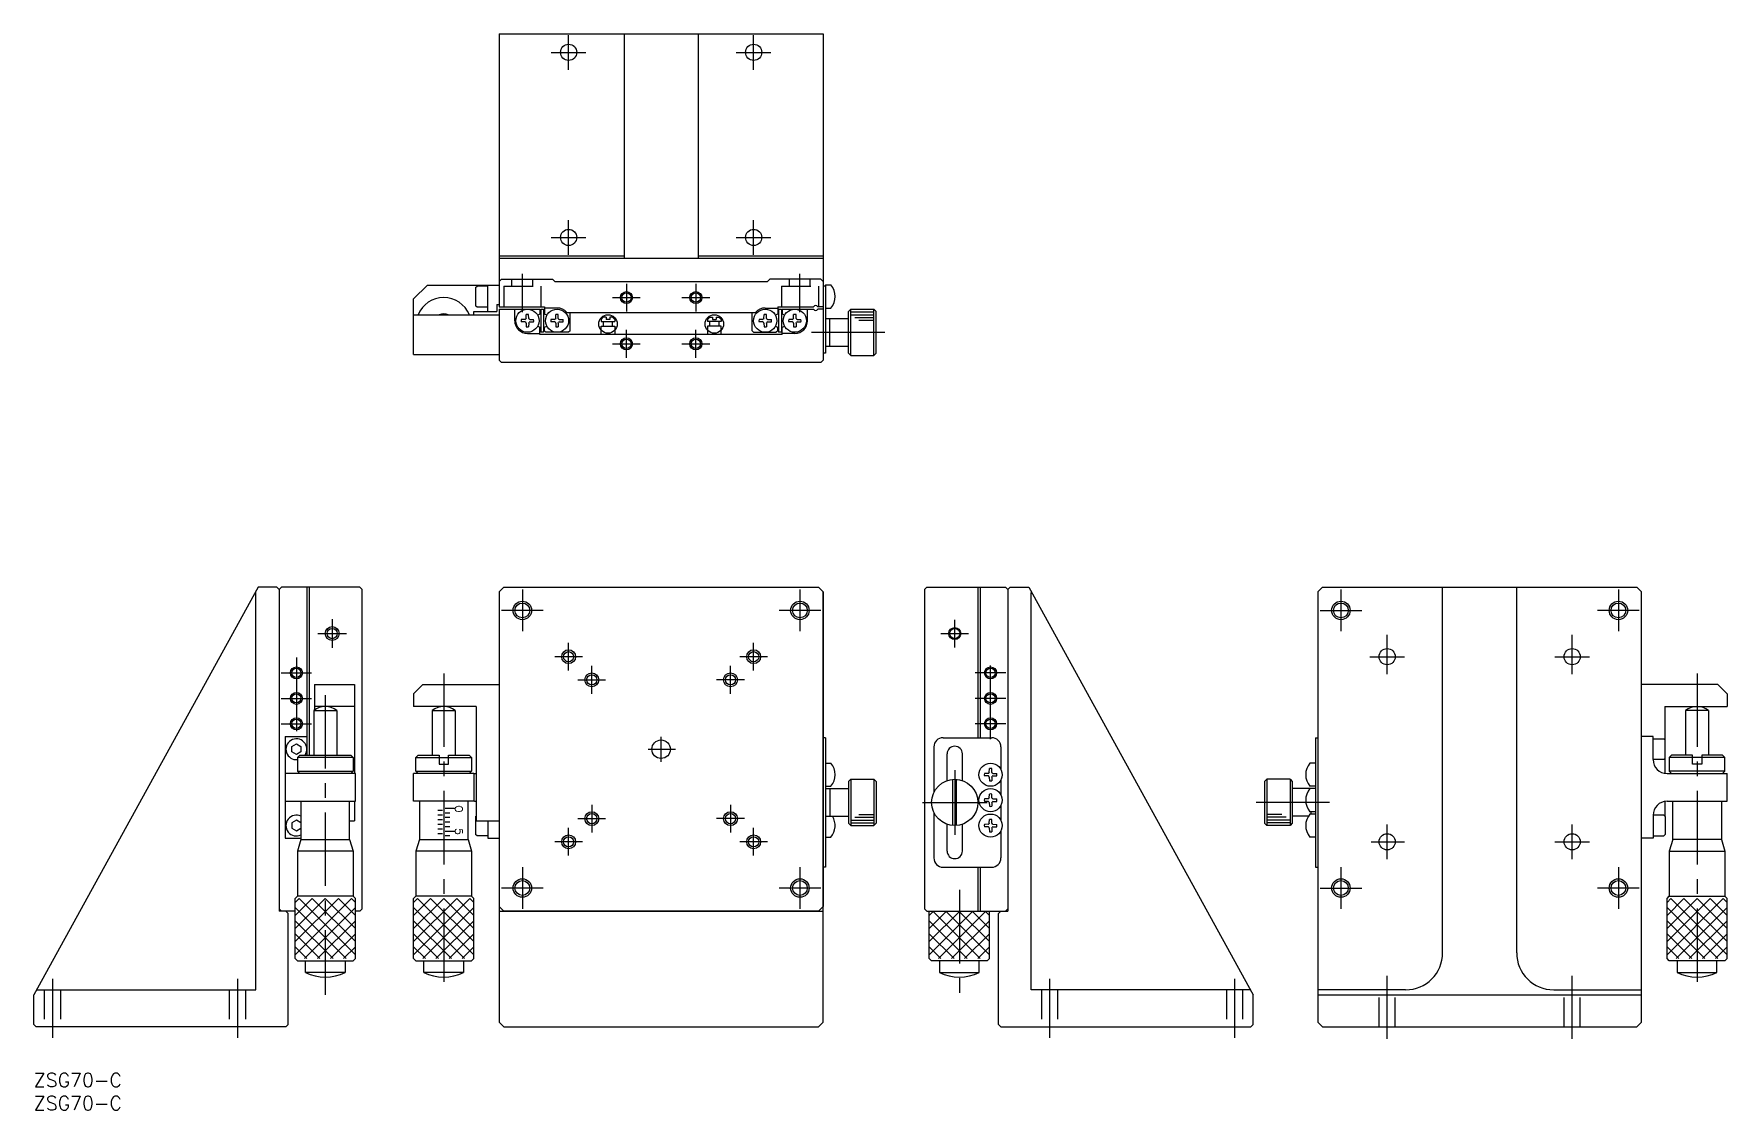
# Model space of a CAD drawing. Extents: x 0 to 366, y -8 to 225.
import ezdxf

# ---------------------------------------------------------------- set-up
doc = ezdxf.new("R2010")
doc.units = 0
doc.header["$LTSCALE"] = 0.5
doc.linetypes.add('CENTER', pattern=[50.8, 31.75, -6.35, 6.35, -6.35])
doc.linetypes.add('DASHED', pattern=[19.05, 12.7, -6.35])
for name, color, linetype in [('MSM_CENTER', 1, 'CENTER'), ('MSM_CONTINUOUS', 7, 'CONTINUOUS'), ('MSM_DASHED', 4, 'DASHED'), ('MSM_NARROW', 5, 'CONTINUOUS'), ('MSM_PART_NUMBER', 7, 'CONTINUOUS')]:
    doc.layers.add(name, color=color, linetype=linetype)
doc.styles.get("Standard").update_dxf_attribs({"font": 'txt.shx', "height": 3, "bigfont": 'bigfont.shx'})

# ---------------------------------------------------------------- blocks, each defined once
blk = doc.blocks.new('*U3')
at = {"layer": 'MSM_PART_NUMBER'}
blk.add_text('ZSG70-C', height=3, dxfattribs=at).set_placement((0, -3))
blk = doc.blocks.new('*U4')
at = {"layer": 'MSM_PART_NUMBER'}
blk.add_text('ZSG70-C', height=3, dxfattribs=at).set_placement((0, -8))

msp = doc.modelspace()

# ---------------------------------------------------------------- linework, layer by layer
at = {"layer": 'MSM_CENTER'}
for p, q in [((115.607402, 216.868451), (115.607402, 224.368451)), ((155.607402, 216.868451), (155.607402, 224.368451)), ((111.857402, 220.618451), (119.357402, 220.618451)), ((151.857402, 220.618451), (159.357402, 220.618451)), ((115.607402, 176.868451), (115.607402, 184.368451)), ((155.607402, 176.868451), (155.607402, 184.368451)), ((111.857402, 180.618451), (119.357402, 180.618451)), ((151.857402, 180.618451), (159.357402, 180.618451)), ((105.607402, 164.472428), (105.607402, 172.757796)), ((165.607402, 164.472428), (165.607402, 172.757796)), ((128.107399, 170.618457), (128.107399, 164.618455)), ((143.1074, 170.618457), (143.1074, 164.618455)), ((125.107398, 167.618456), (131.107401, 167.618456)), ((140.107399, 167.618456), (146.107402, 167.618456)), ((125.107399, 157.618455), (131.1074, 157.618455)), ((128.1074, 154.618454), (128.1074, 160.618456)), ((140.107399, 157.618455), (146.1074, 157.618455)), ((143.1074, 154.618454), (143.1074, 160.618456)), ((168.083222, 160.118457), (185.975401, 160.118457)), ((105.607403, 104.500002), (105.607403, 95.500003)), ((165.607403, 104.500002), (165.607403, 95.500003)), ((282.563453, 104.500003), (282.563453, 95.500003)), ((342.563453, 104.500003), (342.563453, 95.500003)), ((110.107403, 100.000002), (101.107403, 100.000002)), ((170.107403, 100.000002), (161.107403, 100.000002)), ((278.063453, 99.999998), (287.063453, 99.999998)), ((347.063453, 99.999998), (338.063453, 99.999998)), ((64.499996, 98.100005), (64.499996, 91.900003)), ((199.07583, 92.000004), (199.07583, 98.000003)), ((61.399995, 95.000004), (67.599997, 95.000004)), ((115.607403, 87), (115.607403, 93.000003)), ((155.607403, 87), (155.607403, 93.000003)), ((196.07583, 95.000003), (202.075829, 95.000003)), ((292.563454, 86.250002), (292.563454, 94.728131)), ((332.563454, 86.250002), (332.563454, 94.728131)), ((56.749995, 89.800002), (56.749995, 72.200003)), ((118.607404, 90.000002), (112.607402, 90.000002)), ((120.607403, 82), (120.607403, 88.000003)), ((150.607403, 82), (150.607403, 88.000003)), ((158.607404, 90.000002), (152.607402, 90.000002)), ((206.825831, 72.200003), (206.825831, 89.800002)), ((288.813454, 90.000002), (296.313454, 90.000002)), ((328.813454, 90.000002), (336.313454, 90.000002)), ((53.449995, 86.500002), (60.049995, 86.500002)), ((88.607402, 86.399405), (88.607402, 16.921997)), ((117.607402, 85.000002), (123.607404, 85.000002)), ((153.607404, 85.000002), (147.607402, 85.000002)), ((210.125831, 86.500002), (203.525831, 86.500002)), ((359.563455, 86.399404), (359.563455, 16.921996)), ((53.449995, 81.000002), (60.049995, 81.000002)), ((62.999995, 81.723999), (62.999995, 16.921998)), ((210.125831, 81.000002), (203.525831, 81.000002)), ((53.449995, 75.500003), (60.049995, 75.500003)), ((210.125831, 75.500003), (203.525831, 75.500003)), ((132.79096, 70.000002), (138.741886, 70.000002)), ((135.607403, 67.246765), (135.607403, 72.651177)), ((199.07583, 65.500005), (199.07583, 51.500003)), ((117.607402, 55.000002), (123.607404, 55.000002)), ((120.607403, 58.000004), (120.607403, 52.000001)), ((153.607404, 55.000002), (147.607402, 55.000002)), ((150.607403, 58.000004), (150.607403, 52.000001)), ((192.075829, 58.500004), (206.075831, 58.500004)), ((280.087634, 58.500004), (262.195455, 58.500004)), ((115.607403, 47), (115.607403, 53.000003)), ((155.607403, 47), (155.607403, 53.000003)), ((292.563454, 46.250002), (292.563454, 53.750002)), ((332.563454, 46.250002), (332.563454, 53.750002)), ((118.607404, 50.000002), (112.607402, 50.000002)), ((158.607404, 50.000002), (152.607402, 50.000002)), ((289.118928, 50.000002), (296.313454, 50.000002)), ((328.813454, 50.000002), (336.313454, 50.000002)), ((105.607403, 44.500002), (105.607403, 35.500003)), ((165.607403, 44.500002), (165.607403, 35.500003)), ((282.563453, 44.500001), (282.563453, 35.499998)), ((342.563453, 44.500001), (342.563453, 35.499998)), ((110.107403, 40.000002), (101.107403, 40.000002)), ((170.107403, 40.000002), (161.107403, 40.000002)), ((200.075832, 39.583713), (200.075832, 16.921997)), ((278.063453, 40.000003), (287.063453, 40.000003)), ((347.063453, 40.000003), (338.063453, 40.000003)), ((4, 20.384977), (4, 7.613022)), ((44, 20.384977), (44, 7.613022)), ((219.575826, 20.384977), (219.575826, 7.613022)), ((259.575826, 20.384977), (259.575826, 7.613022)), ((292.563453, 7.400151), (292.563453, 21.005692)), ((332.563453, 7.400151), (332.563453, 21.005692))]:
    msp.add_line(p, q, dxfattribs=at)
at = {"layer": 'MSM_CONTINUOUS'}
for p, q in [((100.607403, 224.618451), (100.607403, 169.618456)), ((100.607403, 224.618451), (170.607401, 224.618451)), ((127.607402, 224.618451), (127.607402, 176.118456)), ((143.607402, 224.618451), (143.607402, 176.118456)), ((170.607401, 224.618451), (170.607401, 165.618456)), ((100.607403, 176.618456), (127.607402, 176.618456)), ((100.607403, 176.118456), (170.607401, 176.118456)), ((143.607402, 176.618456), (170.607401, 176.618456)), ((85.1074, 170.318456), (82.1074, 167.318456)), ((85.1074, 170.318456), (100.607401, 170.318456)), ((95.5074, 169.768455), (95.807401, 170.068456)), ((95.5074, 169.768455), (95.5074, 165.868456)), ((98.1074, 170.068456), (95.807401, 170.068456)), ((98.1074, 164.618456), (98.1074, 170.318456)), ((100.607402, 171.118456), (101.107402, 171.618456)), ((100.607402, 171.118456), (100.607402, 165.618456)), ((101.107402, 171.618456), (112.1074, 171.618456)), ((112.6074, 171.118456), (112.1074, 171.618456)), ((112.6074, 171.118456), (158.6074, 171.118456)), ((159.1074, 171.618456), (158.6074, 171.118456)), ((170.107402, 171.618456), (159.1074, 171.618456)), ((170.607402, 171.118456), (170.107402, 171.618456)), ((170.607402, 171.118456), (170.607402, 154.118455)), ((171.107402, 170.118456), (170.607402, 170.118456)), ((171.107402, 170.368456), (171.107402, 155.618455)), ((171.107402, 170.368456), (172.329901, 170.368456)), ((82.1074, 155.318457), (82.1074, 167.318456)), ((95.807401, 165.568456), (95.5074, 165.868456)), ((98.1074, 165.568456), (95.807401, 165.568456)), ((100.1074, 166.118457), (100.1074, 164.618456)), ((100.1074, 166.118457), (100.607402, 166.118457)), ((100.6074, 165.618447), (110.407401, 165.61845)), ((100.607401, 165.118448), (109.407401, 165.118449)), ((100.607402, 165.118456), (100.607402, 154.118455)), ((103.957401, 162.618457), (103.957401, 165.118456)), ((109.407402, 165.118456), (109.407402, 164.03267)), ((109.607401, 165.118456), (110.207401, 165.118457)), ((109.607401, 165.118456), (109.607403, 160.118456)), ((110.207401, 165.118457), (110.207403, 160.118457)), ((110.407402, 165.618455), (110.407402, 164.03267)), ((113.107402, 165.368456), (110.407402, 165.368456)), ((158.107399, 165.36846), (160.807399, 165.368461)), ((160.807397, 165.618462), (168.549143, 165.618464)), ((160.807399, 165.618461), (160.807399, 164.032675)), ((161.007399, 165.118462), (161.007401, 160.118462)), ((161.007399, 165.118462), (161.607399, 165.118462)), ((161.607399, 165.118462), (161.607401, 160.118462)), ((161.807398, 165.118463), (168.549143, 165.118465)), ((161.807399, 165.118461), (161.807399, 164.032676)), ((167.2574, 162.618464), (167.2574, 165.118463)), ((170.6074, 165.618464), (169.465658, 165.618464)), ((170.607401, 165.118465), (169.465658, 165.118465)), ((171.107402, 165.368456), (172.329901, 165.368456)), ((176.107402, 164.618457), (176.607402, 165.118457)), ((176.607402, 165.118457), (181.607402, 165.118457)), ((176.607402, 155.118457), (176.607402, 165.118457)), ((181.607402, 165.118457), (182.107402, 164.618457)), ((181.607402, 155.118457), (181.607402, 165.118457)), ((82.1074, 163.918457), (100.607401, 163.918457)), ((95.1074, 164.618456), (100.1074, 164.618456)), ((95.1074, 163.918457), (95.1074, 164.618456)), ((106.225542, 162.893169), (105.382675, 162.878457)), ((106.225542, 162.343744), (105.382675, 162.358457)), ((106.225542, 162.893169), (106.359555, 162.952836)), ((106.225542, 162.343744), (106.359555, 162.284077)), ((106.432994, 163.117781), (106.359555, 162.952836)), ((106.432994, 162.119132), (106.359555, 162.284077)), ((106.432994, 163.117781), (106.447401, 163.943183)), ((106.432994, 162.119132), (106.447401, 161.29373)), ((106.981809, 163.117781), (106.967401, 163.943183)), ((106.981809, 162.119132), (106.967401, 161.29373)), ((106.981809, 163.117781), (107.055248, 162.952836)), ((106.981809, 162.119132), (107.055248, 162.284077)), ((107.189261, 162.893169), (107.055248, 162.952836)), ((107.189261, 162.343744), (107.055248, 162.284077)), ((107.189261, 162.893169), (108.032128, 162.878457)), ((107.189261, 162.343744), (108.032128, 162.358457)), ((109.407402, 159.618455), (109.407402, 161.204243)), ((110.407402, 160.418455), (110.407402, 161.204243)), ((112.625543, 162.893169), (111.782676, 162.878457)), ((112.625543, 162.343744), (111.782676, 162.358457)), ((112.625543, 162.893169), (112.759557, 162.952836)), ((112.625543, 162.343744), (112.759557, 162.284077)), ((112.832995, 163.117781), (112.759557, 162.952836)), ((112.832995, 162.119132), (112.759557, 162.284077)), ((112.832995, 163.117781), (112.847403, 163.943183)), ((112.832995, 162.119132), (112.847403, 161.29373)), ((113.38181, 163.117781), (113.367403, 163.943183)), ((113.38181, 162.119132), (113.367403, 161.29373)), ((113.38181, 163.117781), (113.455249, 162.952836)), ((113.38181, 162.119132), (113.455249, 162.284077)), ((113.589262, 162.893169), (113.455249, 162.952836)), ((113.589262, 162.343744), (113.455249, 162.284077)), ((113.589262, 162.893169), (114.432129, 162.878457)), ((113.589262, 162.343744), (114.432129, 162.358457)), ((115.186466, 164.418454), (156.028331, 164.418454)), ((115.907402, 160.418455), (115.907402, 164.418453)), ((122.607402, 162.918459), (123.107402, 163.418459)), ((122.607402, 162.918459), (122.607402, 162.418467)), ((122.607402, 162.418463), (125.607403, 162.418463)), ((122.607402, 159.618464), (122.607402, 161.418463)), ((122.607402, 161.418463), (125.607403, 161.418463)), ((123.707403, 163.418459), (123.107402, 163.418459)), ((123.107402, 162.418463), (123.107402, 161.418463)), ((123.707403, 163.418459), (123.707403, 162.918459)), ((124.507402, 162.918459), (123.707403, 162.918459)), ((124.507402, 163.418459), (124.507402, 162.918459)), ((125.107402, 163.418459), (124.507402, 163.418459)), ((125.607403, 162.918458), (125.107402, 163.418459)), ((125.107402, 161.418463), (125.107402, 162.418463)), ((125.607403, 162.918467), (125.607403, 162.418475)), ((125.607403, 161.418471), (125.607403, 159.618472)), ((145.607401, 162.918458), (146.107402, 163.418459)), ((145.607401, 162.918467), (145.607401, 162.418475)), ((148.607402, 162.418463), (145.607401, 162.418463)), ((145.607401, 161.418471), (145.607401, 159.618472)), ((148.607402, 161.418463), (145.607401, 161.418463)), ((146.107402, 163.418459), (146.707402, 163.418459)), ((146.107402, 161.418463), (146.107402, 162.418463)), ((146.707402, 163.418459), (146.707402, 162.918459)), ((146.707402, 162.918459), (147.507401, 162.918459)), ((147.507401, 163.418459), (147.507401, 162.918459)), ((147.507401, 163.418459), (148.107402, 163.418459)), ((148.607402, 162.918459), (148.107402, 163.418459)), ((148.107402, 162.418463), (148.107402, 161.418463)), ((148.607402, 162.918459), (148.607402, 162.418467)), ((148.607402, 159.618464), (148.607402, 161.418463)), ((155.3074, 160.418459), (155.307399, 164.418457)), ((157.625539, 162.893173), (156.782673, 162.878461)), ((157.625539, 162.343749), (156.782673, 162.358461)), ((157.625539, 162.893173), (157.759553, 162.95284)), ((157.625539, 162.343749), (157.759553, 162.284082)), ((157.832992, 163.117786), (157.759553, 162.95284)), ((157.832992, 162.119136), (157.759553, 162.284082)), ((157.832992, 163.117786), (157.847399, 163.943188)), ((157.832992, 162.119136), (157.847399, 161.293735)), ((158.381806, 163.117786), (158.367399, 163.943188)), ((158.381807, 162.119136), (158.367399, 161.293735)), ((158.381806, 163.117786), (158.455245, 162.95284)), ((158.381807, 162.119136), (158.455245, 162.284082)), ((158.589259, 162.893174), (158.455245, 162.95284)), ((158.589259, 162.343749), (158.455245, 162.284082)), ((158.589259, 162.893174), (159.432125, 162.878462)), ((158.589259, 162.343749), (159.432126, 162.358462)), ((160.8074, 160.418461), (160.8074, 161.204248)), ((161.807401, 159.618461), (161.8074, 161.204249)), ((164.02554, 162.893175), (163.182674, 162.878463)), ((164.02554, 162.343751), (163.182674, 162.358463)), ((164.02554, 162.893175), (164.159554, 162.952842)), ((164.02554, 162.343751), (164.159554, 162.284084)), ((164.232993, 163.117788), (164.159554, 162.952842)), ((164.232993, 162.119138), (164.159554, 162.284084)), ((164.232993, 163.117788), (164.2474, 163.943189)), ((164.232993, 162.119138), (164.247401, 161.293737)), ((164.781808, 163.117788), (164.7674, 163.943189)), ((164.781808, 162.119138), (164.767401, 161.293737)), ((164.781808, 163.117788), (164.855246, 162.952842)), ((164.781808, 162.119138), (164.855246, 162.284084)), ((164.98926, 162.893175), (164.855246, 162.952842)), ((164.98926, 162.343751), (164.855246, 162.284084)), ((164.98926, 162.893175), (165.832127, 162.878463)), ((164.98926, 162.343751), (165.832127, 162.358463)), ((171.107402, 163.118457), (176.107402, 163.118457)), ((172.107402, 157.118457), (172.107402, 163.118457)), ((176.107402, 155.618457), (176.107402, 164.618457)), ((182.107402, 155.618457), (182.107402, 164.618457)), ((106.707401, 159.868457), (109.407402, 159.868457)), ((161.807401, 159.618461), (109.407402, 159.618461)), ((110.207403, 160.118457), (109.607403, 160.118456)), ((110.407402, 160.418455), (110.707402, 160.118455)), ((115.607402, 160.118455), (110.707402, 160.118455)), ((115.907402, 160.418455), (115.607402, 160.118455)), ((125.607401, 157.618455), (125.6074, 157.618456)), ((145.607399, 157.618455), (145.6074, 157.618456)), ((155.3074, 160.418459), (155.6074, 160.118459)), ((155.6074, 160.118459), (160.507401, 160.118461)), ((160.8074, 160.418461), (160.507401, 160.118461)), ((161.607401, 160.118462), (161.007401, 160.118462)), ((164.507401, 159.868463), (161.807401, 159.868462)), ((82.1074, 155.318457), (100.607401, 155.318457)), ((100.607402, 154.118455), (101.107402, 153.618455)), ((170.107402, 153.618455), (170.607402, 154.118455)), ((171.107402, 155.618455), (170.607402, 155.618455)), ((171.107402, 157.118457), (176.107402, 157.118457)), ((176.607402, 155.118457), (176.107402, 155.618457)), ((176.607402, 155.118457), (181.607402, 155.118457)), ((182.107402, 155.618457), (181.607402, 155.118457)), ((170.107402, 153.618455), (101.107402, 153.618455)), ((48.499995, 105.000001), (0, 16.912503)), ((47.999995, 18.000003), (47.999995, 103.912501)), ((52.499995, 105.000001), (48.499995, 105.000001)), ((52.999995, 104.500001), (52.499995, 105.000001)), ((52.999995, 104.500003), (53.499995, 105.000003)), ((52.999995, 104.500002), (53.499995, 105.000002)), ((52.999995, 104.500002), (52.999995, 35.000001)), ((70.499996, 105.000003), (53.499995, 105.000003)), ((58.999994, 105.000003), (58.999994, 68.750004)), ((59.499992, 105.000003), (59.499992, 68.750004)), ((70.499996, 105.000003), (70.999996, 104.500003)), ((70.999996, 35.500003), (70.999996, 104.500003)), ((101.607402, 105.000002), (100.607402, 104.000002)), ((100.607402, 104.000002), (100.607402, 36.000003)), ((101.607403, 105.000001), (100.607403, 104.000001)), ((100.607403, 104.000001), (100.607403, 11)), ((101.607402, 105.000002), (169.607402, 105.000002)), ((101.607403, 105.000001), (169.607401, 105.000001)), ((170.607401, 104.000001), (169.607401, 105.000001)), ((169.607402, 105.000002), (170.607402, 104.000002)), ((170.607401, 11), (170.607401, 104.000001)), ((170.607402, 104.000002), (170.607402, 36.000003)), ((192.57583, 104.500002), (193.07583, 105.000002)), ((192.57583, 104.500002), (192.57583, 35.500002)), ((193.07583, 105.000002), (210.075831, 105.000002)), ((204.075833, 105.000002), (204.075833, 72.499999)), ((204.575832, 105.000002), (204.575832, 72.499999)), ((210.575831, 104.500002), (210.075831, 105.000002)), ((210.575831, 104.500001), (211.075831, 105.000001)), ((210.575831, 104.500002), (210.575831, 35.000001)), ((211.075831, 105.000001), (215.075831, 105.000001)), ((215.075831, 105.000001), (263.575826, 16.912503)), ((215.575831, 18.000003), (215.575831, 103.912501)), ((278.563454, 105.000001), (277.563454, 104.000001)), ((277.563454, 104.000001), (277.563454, 11)), ((278.563454, 105.000001), (346.563452, 105.000001)), ((304.563453, 26), (304.563453, 105.000001)), ((320.563453, 26), (320.563453, 105.000001)), ((347.563452, 104.000001), (346.563452, 105.000001)), ((347.563452, 11), (347.563452, 104.000001)), ((60.699997, 84.000003), (60.699997, 78.52262)), ((60.699997, 84.000003), (69.299994, 84.000003)), ((69.299994, 84.000003), (69.299994, 64.750004)), ((82.107403, 82.000003), (84.107403, 84.000003)), ((82.107403, 82.000003), (82.107403, 79.250002)), ((84.107403, 84.000003), (100.607403, 84.000003)), ((364.063454, 84.000002), (347.563454, 84.000002)), ((366.063454, 82.000002), (364.063454, 84.000002)), ((366.063454, 82.000002), (366.063454, 79.250001)), ((60.499992, 78.372501), (65.499991, 78.372501)), ((60.499993, 78.372502), (60.499993, 68.750004)), ((69.299994, 79.250003), (60.699997, 79.250003)), ((65.499991, 78.372502), (65.499991, 68.750004)), ((95.607403, 79.250002), (82.107403, 79.250002)), ((86.107399, 78.3725), (91.107399, 78.3725)), ((86.107401, 78.372501), (86.107401, 68.750003)), ((91.107399, 78.372501), (91.107399, 68.750003)), ((95.607403, 79.250002), (95.607403, 54.500003)), ((352.563454, 79.250001), (366.063454, 79.250001)), ((352.563454, 79.250001), (352.563454, 72.050003)), ((357.063458, 78.3725), (357.063458, 68.750002)), ((362.063458, 78.372499), (357.063458, 78.372499)), ((362.063456, 78.3725), (362.063456, 68.750002)), ((54.299995, 72.750006), (54.299995, 50.750001)), ((54.299995, 72.750006), (58.999994, 72.750006)), ((55.749995, 70.577356), (56.749995, 71.154706)), ((55.749995, 69.422655), (55.749995, 70.577356)), ((56.749995, 71.154706), (57.749995, 70.577356)), ((57.749995, 70.577356), (57.749995, 69.422655)), ((171.107403, 72.499999), (170.607403, 72.499999)), ((171.107403, 72.499999), (171.107403, 44.500009)), ((194.57583, 70.499999), (194.57583, 60.679453)), ((196.57583, 72.499999), (207.075831, 72.499999)), ((209.075831, 70.499999), (209.075831, 65.589727)), ((277.063454, 72.499999), (277.563454, 72.499999)), ((277.063454, 72.499999), (277.063454, 44.500009)), ((350.063454, 72.750005), (347.563454, 72.750005)), ((350.063454, 67.750002), (350.063454, 72.750005)), ((350.063454, 72.250003), (352.363453, 72.250003)), ((352.363453, 72.250003), (352.663454, 71.950003)), ((352.663454, 68.050004), (352.663454, 71.950003)), ((56.749995, 68.845305), (55.749995, 69.422655)), ((57.749995, 69.422655), (56.749995, 68.845305)), ((56.999996, 68.250004), (57.499996, 68.750004)), ((68.999994, 68.250004), (56.999996, 68.250004)), ((56.999996, 68.250004), (56.999996, 65.250004)), ((57.499996, 68.750004), (68.499994, 68.750004)), ((68.499994, 68.750004), (68.999994, 68.250004)), ((68.999994, 68.250004), (68.999994, 65.250004)), ((83.107403, 68.750003), (82.607403, 68.250003)), ((82.607403, 68.250003), (94.607402, 68.250003)), ((82.607403, 65.250003), (82.607403, 68.250003)), ((83.107403, 68.750003), (87.607402, 68.750003)), ((87.607402, 68.750003), (87.607402, 66.750003)), ((87.607402, 66.750003), (89.607402, 66.750003)), ((89.607402, 68.750003), (94.107402, 68.750003)), ((89.607402, 66.750003), (89.607402, 68.750003)), ((94.107402, 68.750003), (94.607402, 68.250003)), ((94.607402, 68.250003), (94.607402, 65.250003)), ((171.107403, 67.000001), (172.329902, 67.000001)), ((197.42583, 63.285137), (197.42583, 69)), ((200.72583, 63.145162), (200.72583, 69)), ((277.063454, 67.000003), (275.840955, 67.000003)), ((352.363454, 67.750004), (350.063454, 67.750004)), ((352.363454, 67.750004), (352.663454, 68.050004)), ((352.563454, 67.950004), (352.563454, 64.791962)), ((354.063455, 68.750002), (353.563455, 68.250002)), ((353.563455, 68.250002), (353.563455, 65.250002)), ((365.563454, 68.250002), (353.563455, 68.250002)), ((358.563455, 68.750002), (354.063455, 68.750002)), ((358.563455, 66.750002), (358.563455, 68.750002)), ((360.563455, 66.750002), (358.563455, 66.750002)), ((360.563455, 68.750002), (360.563455, 66.750002)), ((365.063454, 68.750002), (360.563455, 68.750002)), ((365.063454, 68.750002), (365.563454, 68.250002)), ((365.563454, 65.250002), (365.563454, 68.250002)), ((69.499996, 64.750004), (54.299995, 64.750004)), ((56.999996, 65.250004), (68.999994, 65.250004)), ((57.499996, 64.750004), (56.999996, 65.250004)), ((68.499994, 64.750004), (68.999994, 65.250004)), ((69.499996, 58.750004), (69.499996, 64.750004)), ((82.107403, 58.750003), (82.107403, 64.750003)), ((95.107403, 64.750003), (82.107403, 64.750003)), ((82.607403, 65.250003), (94.607402, 65.250003)), ((82.607403, 65.250003), (83.107403, 64.750003)), ((94.107402, 64.750003), (94.607402, 65.250003)), ((95.107403, 64.750003), (95.107403, 58.750003)), ((176.607403, 63.500004), (176.107403, 63.000004)), ((176.107403, 63.000004), (176.107403, 54.000004)), ((176.607403, 63.500004), (176.607403, 53.500004)), ((176.607403, 63.500004), (181.607403, 63.500004)), ((181.607403, 63.500004), (181.607403, 53.500004)), ((182.107403, 63.000004), (181.607403, 63.500004)), ((182.107403, 63.000004), (182.107403, 54.000004)), ((198.67583, 53.516031), (198.67583, 63.483977)), ((199.47583, 53.516031), (199.47583, 63.483977)), ((206.343971, 64.774715), (205.501104, 64.760003)), ((206.343971, 64.22529), (205.501104, 64.240003)), ((206.343971, 64.774715), (206.477984, 64.834382)), ((206.343971, 64.22529), (206.477984, 64.165624)), ((206.551423, 64.999328), (206.477984, 64.834382)), ((206.551423, 64.000678), (206.477984, 64.165624)), ((206.551423, 64.999328), (206.565831, 65.824729)), ((206.551423, 64.000678), (206.565831, 63.175276)), ((207.100238, 64.999328), (207.085831, 65.824729)), ((207.100238, 64.000678), (207.085831, 63.175276)), ((207.100238, 64.999328), (207.173677, 64.834382)), ((207.100238, 64.000678), (207.173677, 64.165624)), ((207.30769, 64.774715), (207.173677, 64.834382)), ((207.30769, 64.22529), (207.173677, 64.165624)), ((207.30769, 64.774715), (208.150557, 64.760003)), ((207.30769, 64.22529), (208.150557, 64.240003)), ((209.075831, 63.410278), (209.075831, 60.089726)), ((266.063454, 63.000004), (266.563454, 63.500004)), ((266.063454, 63.000004), (266.063454, 54.000004)), ((271.563454, 63.500004), (266.563454, 63.500004)), ((266.563454, 63.500004), (266.563454, 53.500004)), ((271.563454, 63.500004), (272.063454, 63.000004)), ((271.563454, 63.500004), (271.563454, 53.500004)), ((272.063454, 63.000004), (272.063454, 54.000004)), ((353.063454, 64.750002), (366.063454, 64.750002)), ((354.063455, 64.750002), (353.563455, 65.250002)), ((365.563454, 65.250002), (353.563455, 65.250002)), ((365.563454, 65.250002), (365.063454, 64.750002)), ((366.063454, 58.750002), (366.063454, 64.750002)), ((54.299995, 58.750004), (69.499996, 58.750004)), ((57.749995, 58.750004), (57.749995, 50.500011)), ((68.249993, 50.500011), (68.249993, 58.750011)), ((69.299994, 58.750004), (69.299994, 54.500003)), ((95.107403, 58.750003), (82.107403, 58.750003)), ((83.357403, 58.75001), (83.357403, 50.50001)), ((88.607402, 58.750003), (88.607402, 50.750003)), ((93.8574, 50.50001), (93.8574, 58.75001)), ((171.107403, 62.000001), (172.329902, 62.000001)), ((171.107403, 61.500004), (176.107403, 61.500004)), ((172.107403, 61.500004), (172.107403, 55.500004)), ((206.343971, 59.274714), (205.501104, 59.260002)), ((206.343971, 58.725289), (205.501104, 58.740002)), ((206.343971, 59.274714), (206.477984, 59.334381)), ((206.343971, 58.725289), (206.477984, 58.665623)), ((206.551423, 59.499327), (206.477984, 59.334381)), ((206.551423, 58.500677), (206.477984, 58.665623)), ((206.551423, 59.499327), (206.565831, 60.324728)), ((207.100238, 59.499327), (207.085831, 60.324728)), ((207.100238, 59.499327), (207.173677, 59.334381)), ((207.100238, 58.500677), (207.173677, 58.665623)), ((207.30769, 59.274714), (207.173677, 59.334381)), ((207.30769, 58.725289), (207.173677, 58.665623)), ((207.30769, 59.274714), (208.150557, 59.260002)), ((207.30769, 58.725289), (208.150557, 58.740002)), ((277.063454, 61.500004), (272.063454, 61.500004)), ((277.063454, 62.000003), (275.840955, 62.000003)), ((277.063454, 61.500003), (275.840955, 61.500003)), ((352.563454, 58.708042), (352.563454, 55.55)), ((353.063454, 58.750002), (366.063454, 58.750002)), ((354.313457, 50.500009), (354.313457, 58.750009)), ((364.813454, 58.750009), (364.813454, 50.500009)), ((88.307402, 56.750003), (87.307402, 56.750003)), ((88.307402, 55.750003), (87.307402, 55.750003)), ((88.907402, 57.250003), (90.907402, 57.250003)), ((88.907402, 56.250003), (89.907402, 56.250003)), ((89.907402, 55.250003), (88.907402, 55.250003)), ((95.507403, 55.450001), (95.607403, 55.550001)), ((95.507403, 55.450001), (95.507403, 51.550002)), ((171.107403, 55.500004), (176.107403, 55.500004)), ((194.57583, 56.320554), (194.57583, 46.500009)), ((206.551423, 58.500677), (206.565831, 57.675275)), ((207.100238, 58.500677), (207.085831, 57.675275)), ((209.075831, 57.910277), (209.075831, 54.589727)), ((275.499353, 55.500004), (272.063454, 55.500004)), ((277.063454, 56.500003), (275.840955, 56.500003)), ((277.063454, 56.000003), (275.840955, 56.000003)), ((276.063454, 56.500003), (276.063454, 56.000003)), ((350.063454, 55.750002), (350.063454, 50.75)), ((352.363454, 55.75), (350.063454, 55.75)), ((352.363454, 55.75), (352.663454, 55.45)), ((352.663454, 55.45), (352.663454, 51.550001)), ((56.749995, 54.654704), (55.749995, 54.077354)), ((55.749995, 54.077354), (55.749995, 52.922653)), ((55.749995, 52.922653), (56.749995, 52.345303)), ((57.749995, 54.077354), (56.749995, 54.654704)), ((56.749995, 52.345303), (57.749995, 52.922653)), ((68.249993, 54.500003), (69.299994, 54.500003)), ((88.307402, 54.750003), (87.307402, 54.750003)), ((88.307402, 53.750003), (87.307402, 53.750003)), ((88.307402, 52.750003), (87.307402, 52.750003)), ((88.307402, 51.750003), (87.307402, 51.750003)), ((89.907402, 54.250003), (88.907402, 54.250003)), ((89.907402, 53.250003), (88.907402, 53.250003)), ((90.907402, 52.250003), (88.907402, 52.250003)), ((89.907402, 51.250003), (88.907402, 51.250003)), ((95.807404, 51.250002), (95.507403, 51.550002)), ((95.607403, 54.500003), (100.6074, 54.500003)), ((98.107403, 51.250002), (95.807404, 51.250002)), ((98.107403, 54.500003), (98.107403, 50.750001)), ((176.107403, 54.000004), (176.607403, 53.500004)), ((176.607403, 53.500004), (181.607403, 53.500004)), ((181.607403, 53.500004), (182.107403, 54.000004)), ((197.42583, 48.000008), (197.42583, 53.71487)), ((200.72583, 48.000008), (200.72583, 53.854845)), ((206.343971, 53.774714), (205.501104, 53.760002)), ((206.343971, 53.22529), (205.501104, 53.240002)), ((206.343971, 53.774714), (206.477984, 53.834381)), ((206.343971, 53.22529), (206.477984, 53.165623)), ((206.551423, 53.999327), (206.477984, 53.834381)), ((206.551423, 53.000677), (206.477984, 53.165623)), ((206.551423, 53.999327), (206.565831, 54.824729)), ((206.551423, 53.000677), (206.565831, 52.175276)), ((207.100238, 53.999327), (207.085831, 54.824729)), ((207.100238, 53.000677), (207.085831, 52.175276)), ((207.100238, 53.999327), (207.173677, 53.834381)), ((207.100238, 53.000677), (207.173677, 53.165623)), ((207.30769, 53.774714), (207.173677, 53.834381)), ((207.30769, 53.22529), (207.173677, 53.165623)), ((207.30769, 53.774714), (208.150557, 53.760002)), ((207.30769, 53.22529), (208.150557, 53.240002)), ((209.075831, 52.410277), (209.075831, 46.500009)), ((266.563454, 53.500004), (266.063454, 54.000004)), ((271.563454, 53.500004), (266.563454, 53.500004)), ((272.063454, 54.000004), (271.563454, 53.500004)), ((350.063454, 51.250001), (352.363453, 51.250001)), ((352.363453, 51.250001), (352.663454, 51.550001)), ((54.299995, 50.750001), (57.749995, 50.750001)), ((56.964719, 48.000011), (56.964719, 38.250004)), ((57.749995, 50.500011), (56.999994, 48.000011)), ((68.999991, 48.000011), (56.999994, 48.000011)), ((57.749995, 50.500011), (68.249993, 50.500011)), ((68.249993, 50.500011), (68.999991, 48.000011)), ((68.999991, 48.000011), (68.999991, 38.250004)), ((82.572127, 48.00001), (82.572127, 38.250003)), ((83.357403, 50.50001), (82.607401, 48.00001)), ((94.607399, 48.00001), (82.607401, 48.00001)), ((83.357403, 50.50001), (93.8574, 50.50001)), ((93.8574, 50.50001), (94.607399, 48.00001)), ((94.607399, 48.00001), (94.607399, 38.250003)), ((98.107403, 50.750001), (100.607403, 50.750001)), ((171.107403, 51.000002), (172.329902, 51.000002)), ((277.063454, 51.000003), (275.840955, 51.000003)), ((350.063454, 50.75), (347.563454, 50.75)), ((354.313457, 50.500009), (353.563458, 48.000009)), ((353.563458, 48.000009), (365.563456, 48.000009)), ((353.563458, 48.000009), (353.563458, 38.250002)), ((364.813454, 50.500009), (354.313457, 50.500009)), ((364.813454, 50.500009), (365.563456, 48.000009)), ((365.59873, 48.000009), (365.59873, 38.250002)), ((171.107403, 44.500009), (170.607403, 44.500009)), ((196.57583, 44.500009), (207.075831, 44.500009)), ((204.075833, 44.500009), (204.075833, 35.000002)), ((204.575832, 44.500009), (204.575832, 35.000002)), ((277.063454, 44.500009), (277.563454, 44.500009)), ((56.999995, 38.250004), (56.499995, 37.750004)), ((56.499995, 24.750003), (56.499995, 37.750004)), ((68.999994, 38.250004), (56.999995, 38.250004)), ((69.499994, 37.750004), (68.999994, 38.250004)), ((69.499994, 24.750003), (69.499994, 37.750004)), ((82.607403, 38.250003), (82.107403, 37.750003)), ((82.107403, 24.750002), (82.107403, 37.750003)), ((94.607402, 38.250003), (82.607403, 38.250003)), ((95.107402, 37.750003), (94.607402, 38.250003)), ((95.107402, 24.750002), (95.107402, 37.750003)), ((353.063455, 37.750002), (353.563455, 38.250002)), ((353.063455, 24.750001), (353.063455, 37.750002)), ((353.563455, 38.250002), (365.563454, 38.250002)), ((365.563454, 38.250002), (366.063454, 37.750002)), ((366.063454, 24.750001), (366.063454, 37.750002)), ((53.499995, 35.000003), (52.999995, 35.500003)), ((52.999995, 35.500002), (53.499995, 35.000002)), ((54.499995, 35.000001), (52.999995, 35.000001)), ((53.000007, 35.499997), (53.500007, 34.999998)), ((53.000007, 35.499996), (53.500007, 34.999997)), ((56.499995, 34.999998), (53.500007, 34.999997)), ((54.999995, 34.500001), (54.499995, 35.000001)), ((54.999995, 10.5), (54.999995, 34.500001)), ((70.500008, 35.000002), (69.499994, 35.000002)), ((70.500008, 35.000002), (71.000007, 35.500003)), ((100.607402, 36.000003), (101.607402, 35.000003)), ((100.607403, 35.000001), (170.607401, 35.000001)), ((169.607402, 35.000003), (101.607402, 35.000003)), ((169.607402, 35.000003), (170.607402, 36.000003)), ((193.07583, 35.000002), (192.57583, 35.500002)), ((193.07583, 35.000002), (210.075831, 35.000002)), ((193.575833, 24.750002), (193.575833, 35.000003)), ((206.575832, 24.750002), (206.575832, 35.000003)), ((208.575831, 34.500001), (209.075831, 35.000001)), ((208.575831, 10.5), (208.575831, 34.500001)), ((209.075831, 35.000001), (210.575831, 35.000001)), ((210.575831, 35.500002), (210.075831, 35.000002)), ((56.499995, 24.750003), (56.999995, 24.250003)), ((56.999995, 24.250003), (68.999994, 24.250003)), ((58.699994, 21.750003), (58.699994, 24.250003)), ((67.299995, 24.250003), (67.299995, 21.750003)), ((68.999994, 24.250003), (69.499994, 24.750003)), ((82.107403, 24.750002), (82.607403, 24.250002)), ((82.607403, 24.250002), (94.607402, 24.250002)), ((84.307402, 21.750002), (84.307402, 24.250002)), ((92.907403, 24.250002), (92.907403, 21.750002)), ((94.607402, 24.250002), (95.107402, 24.750002)), ((194.075833, 24.250002), (193.575833, 24.750002)), ((206.075832, 24.250002), (194.075833, 24.250002)), ((195.775832, 24.250002), (195.775832, 21.750002)), ((204.375833, 21.750002), (204.375833, 24.250002)), ((206.575832, 24.750002), (206.075832, 24.250002)), ((353.563455, 24.250001), (353.063455, 24.750001)), ((365.563454, 24.250001), (353.563455, 24.250001)), ((355.263454, 24.250001), (355.263454, 21.750001)), ((363.863455, 21.750001), (363.863455, 24.250001)), ((366.063454, 24.750001), (365.563454, 24.250001)), ((67.299995, 21.750003), (58.699994, 21.750003)), ((92.907403, 21.750002), (84.307402, 21.750002)), ((195.775832, 21.750002), (204.375833, 21.750002)), ((355.263454, 21.750001), (363.863455, 21.750001)), ((0, 10.5), (0, 16.912503)), ((0.5, 18.000003), (47.999995, 18.000003)), ((263.075826, 18.000003), (215.575831, 18.000003)), ((263.575826, 10.5), (263.575826, 16.912503)), ((296.563453, 18), (277.563454, 18)), ((277.563454, 16.912503), (347.563452, 16.912503)), ((328.563453, 18), (347.563452, 18)), ((101.607403, 10), (100.607403, 11)), ((169.607401, 10), (170.607401, 11)), ((278.563454, 10), (277.563454, 11)), ((346.563452, 10), (347.563452, 11)), ((0, 10.5), (0.5, 10)), ((54.499995, 10), (0.5, 10)), ((54.499995, 10), (54.999995, 10.5)), ((101.607403, 10), (169.607401, 10)), ((209.075831, 10), (208.575831, 10.5)), ((209.075831, 10), (263.075826, 10)), ((263.575826, 10.5), (263.075826, 10)), ((278.563454, 10), (346.563452, 10))]:
    msp.add_line(p, q, dxfattribs=at)
for centre, radius in [((115.607402, 220.618451), 1.75), ((155.607402, 220.618451), 1.75), ((115.607402, 180.618451), 1.75), ((155.607402, 180.618451), 1.75), ((128.107399, 167.618456), 1), ((143.1074, 167.618456), 1), ((106.707401, 162.618456), 2.5), ((113.107402, 162.618456), 2.5), ((158.1074, 162.618461), 2.5), ((164.5074, 162.618463), 2.5), ((128.1074, 157.618455), 1), ((143.1074, 157.618455), 1), ((105.607403, 100.000002), 1.600001), ((165.607403, 100.000002), 1.600001), ((282.563453, 99.999998), 1.600001), ((342.563453, 99.999998), 1.600001), ((64.499996, 95.000004), 1.100001), ((199.07583, 95.000003), 1.1), ((292.563454, 90.000002), 1.75), ((332.563454, 90.000002), 1.75), ((115.607403, 90.000002), 1.100001), ((155.607403, 90.000002), 1.100001), ((56.749995, 86.500002), 1), ((120.607403, 85.000002), 1.100001), ((150.607403, 85.000002), 1.100001), ((206.825831, 86.500002), 1), ((56.749995, 81.000002), 1), ((206.825831, 81.000002), 1), ((56.749995, 75.500003), 1), ((206.825831, 75.500003), 1), ((135.607403, 70.000002), 2), ((206.825831, 64.500003), 2.5), ((199.07583, 58.500004), 5), ((206.825831, 59.000002), 2.5), ((120.607403, 55.000002), 1.100001), ((150.607403, 55.000002), 1.100001), ((206.825831, 53.500002), 2.5), ((292.563454, 50.000002), 1.75), ((332.563454, 50.000002), 1.75), ((115.607403, 50.000002), 1.100001), ((155.607403, 50.000002), 1.100001), ((105.607403, 40.000002), 1.600001), ((165.607403, 40.000002), 1.600001), ((282.563453, 40.000003), 1.600001), ((342.563453, 40.000003), 1.600001)]:
    msp.add_circle(centre, radius, dxfattribs=at)
for centre, radius, start, end in [((169.207402, 167.868456), 4, 321.317813, 38.682187), ((88.6074, 161.618456), 5.999999, 22.540326, 157.459674), ((113.107402, 162.618456), 2.75, 40.88511, 90), ((158.107399, 162.61846), 2.75, 90, 139.11489), ((169.0074, 165.418464), 0.5, 23.578192, 156.421835), ((169.007401, 165.318465), 0.5, 203.578192, 336.421835), ((88.6074, 161.618456), 2.500002, 66.92605, 113.07395), ((106.707401, 162.618457), 2.75, 180, 270), ((106.707401, 162.618457), 1.35, 168.895876, 191.104124), ((106.707401, 162.618457), 1.35, 78.895876, 101.104124), ((106.707401, 162.618457), 1.35, 258.895876, 281.104124), ((106.707401, 162.618457), 1.35, 348.895876, 11.104124), ((109.907402, 162.618457), 1.5, 101.536966, 130.541637), ((109.907402, 162.618457), 1.5, 229.458393, 258.463064), ((109.907402, 162.618457), 1.5, 49.458393, 78.463048), ((109.907402, 162.618457), 1.5, 281.536982, 310.541637), ((113.107403, 162.618457), 1.35, 168.895876, 191.104124), ((113.107403, 162.618457), 1.35, 78.895876, 101.104124), ((113.107403, 162.618457), 1.35, 258.895876, 281.104124), ((113.107403, 162.618457), 1.35, 348.895876, 11.104124), ((158.107399, 162.618461), 1.35, 168.895892, 191.104139), ((158.107399, 162.618461), 1.35, 78.895892, 101.104139), ((158.107399, 162.618461), 1.35, 258.895892, 281.104139), ((158.107399, 162.618461), 1.35, 348.895892, 11.104139), ((161.3074, 162.618462), 1.5, 101.536966, 130.541637), ((161.3074, 162.618462), 1.5, 229.458393, 258.463064), ((161.3074, 162.618462), 1.5, 49.458393, 78.463048), ((161.3074, 162.618462), 1.5, 281.536982, 310.541637), ((164.5074, 162.618463), 1.35, 168.895892, 191.104139), ((164.5074, 162.618463), 1.35, 78.895892, 101.104139), ((164.5074, 162.618463), 1.35, 258.895892, 281.104139), ((164.5074, 162.618463), 2.75, 270, 0), ((164.5074, 162.618463), 1.35, 348.895892, 11.104139), ((62.999992, 75.250003), 4, 51.31781, 128.68219), ((88.607399, 75.250002), 4, 51.31781, 128.68219), ((359.563458, 75.250001), 4, 51.31781, 128.68219), ((56.749995, 70.000005), 2.25, 326.250965, 276.379396), ((196.57583, 70.499999), 2, 90, 180), ((199.07583, 69), 1.65, 0, 180), ((207.075831, 70.499999), 2, 0, 90), ((169.207403, 64.500001), 4, 321.317813, 38.682187), ((278.963454, 64.500003), 4, 141.317813, 218.682187), ((353.063454, 67.750002), 3, 180, 270), ((95.107403, 67.750003), 3, 270, 279.594068), ((206.825831, 64.500003), 1.35, 168.895876, 191.104124), ((206.825831, 64.500003), 1.35, 78.895876, 101.104124), ((206.825831, 64.500003), 1.35, 258.895876, 281.104124), ((206.825831, 64.500003), 1.35, 348.895876, 11.104124), ((95.107403, 55.750003), 3, 80.405932, 90), ((206.825831, 59.000002), 1.35, 168.895876, 191.104124), ((206.825831, 59.000002), 1.35, 78.895876, 101.104124), ((206.825831, 59.000002), 1.35, 348.895876, 11.104124), ((278.963454, 59.000003), 4, 141.317813, 218.682187), ((353.063454, 55.750002), 3, 90, 180), ((56.749995, 53.500004), 2.25, 63.6122, 296.3878), ((169.207403, 53.500002), 4, 321.317813, 30.000025), ((206.825831, 59.000002), 1.35, 258.895876, 281.104124), ((278.963454, 53.500003), 4, 141.317813, 218.682187), ((206.825831, 53.500002), 1.35, 168.895876, 191.104124), ((206.825831, 53.500002), 1.35, 78.895876, 101.104124), ((206.825831, 53.500002), 1.35, 258.895876, 281.104124), ((206.825831, 53.500002), 1.35, 348.895876, 11.104124), ((199.07583, 48.000008), 1.65, 180, 0), ((196.57583, 46.500009), 2, 180, 270), ((207.075831, 46.500009), 2, 270, 0), ((296.563453, 26), 8, 270, 0), ((328.563453, 26), 8, 180, 270), ((62.999995, 30.495006), 9.745002, 243.816218, 296.183782), ((88.607402, 30.495005), 9.745002, 243.816218, 296.183782), ((200.075832, 30.495005), 9.745002, 243.816218, 296.183782), ((359.563455, 30.495004), 9.745002, 243.816218, 296.183782)]:
    msp.add_arc(centre, radius, start, end, dxfattribs=at)
at = {"layer": 'MSM_DASHED'}
for p, q in [((101.607402, 170.118456), (109.607402, 170.118456)), ((101.607402, 170.118456), (101.607402, 165.618456)), ((103.357402, 170.118456), (103.357402, 171.618456)), ((107.857402, 170.118456), (107.857402, 171.618456)), ((109.607402, 170.118456), (109.607402, 165.618456)), ((161.607402, 170.118456), (169.607402, 170.118456)), ((161.607402, 170.118456), (161.607402, 165.618456)), ((163.357402, 170.118456), (163.357402, 171.618456)), ((167.857402, 170.118456), (167.857402, 171.618456)), ((169.607402, 170.118456), (169.607402, 165.618456)), ((2.25, 18.000003), (2.25, 10)), ((5.75, 18.000003), (5.75, 10)), ((42.25, 18.000003), (42.25, 10)), ((45.75, 18.000003), (45.75, 10)), ((217.825826, 18.000003), (217.825826, 10)), ((221.325826, 18.000003), (221.325826, 10)), ((257.825826, 18.000003), (257.825826, 10)), ((261.325826, 18.000003), (261.325826, 10)), ((290.813453, 10), (290.813453, 18)), ((294.313453, 10), (294.313453, 18)), ((330.813453, 10), (330.813453, 18)), ((334.313453, 10), (334.313453, 18))]:
    msp.add_line(p, q, dxfattribs=at)
at = {"layer": 'MSM_NARROW'}
for p, q in [((176.607402, 164.518457), (181.607402, 164.518457)), ((176.607402, 163.918457), (181.607402, 163.918457)), ((177.471028, 163.318456), (181.607402, 163.318456)), ((178.3414, 162.718456), (181.607402, 162.718456)), ((177.471029, 55.300005), (181.607403, 55.300005)), ((178.341401, 55.900005), (181.607403, 55.900005)), ((269.829456, 55.900005), (266.563454, 55.900005)), ((270.699828, 55.300005), (266.563454, 55.300005)), ((176.607403, 54.700004), (181.607403, 54.700004)), ((176.607403, 54.100004), (181.607403, 54.100004)), ((271.563454, 54.700004), (266.563454, 54.700004)), ((271.563454, 54.100004), (266.563454, 54.100004)), ((56.499995, 34.078431), (60.171568, 37.750004)), ((56.499995, 31.250004), (62.999995, 37.750004)), ((56.499995, 28.421578), (65.828421, 37.750004)), ((56.499995, 25.59315), (68.656849, 37.750004)), ((56.499995, 36.906859), (57.34314, 37.750004)), ((57.34314, 37.750004), (69.499994, 25.59315)), ((60.171568, 37.750004), (69.499994, 28.421578)), ((62.999995, 37.750004), (69.499994, 31.250004)), ((65.828421, 37.750004), (69.499994, 34.078431)), ((68.656849, 37.750004), (69.499994, 36.906859)), ((82.107403, 25.593149), (94.264257, 37.750003)), ((82.107403, 28.421577), (91.435829, 37.750003)), ((82.107403, 31.250003), (88.607402, 37.750003)), ((82.107403, 34.07843), (85.778976, 37.750003)), ((82.107403, 36.906858), (82.950548, 37.750003)), ((82.950548, 37.750003), (95.107402, 25.593149)), ((85.778976, 37.750003), (95.107402, 28.421577)), ((88.607402, 37.750003), (95.107402, 31.250003)), ((91.435829, 37.750003), (95.107402, 34.07843)), ((94.264257, 37.750003), (95.107402, 36.906858)), ((365.220309, 37.750002), (353.063455, 25.593148)), ((362.391881, 37.750002), (353.063455, 28.421576)), ((359.563455, 37.750002), (353.063455, 31.250002)), ((356.735028, 37.750002), (353.063455, 34.078429)), ((353.9066, 37.750002), (353.063455, 36.906857)), ((366.063454, 25.593148), (353.9066, 37.750002)), ((366.063454, 28.421576), (356.735028, 37.750002)), ((366.063454, 31.250002), (359.563455, 37.750002)), ((366.063454, 34.078429), (362.391881, 37.750002)), ((366.063454, 36.906857), (365.220309, 37.750002)), ((56.499995, 35.764723), (67.514714, 24.750003)), ((58.485275, 24.750003), (69.499994, 35.764723)), ((82.107403, 35.764722), (93.122122, 24.750002)), ((84.092683, 24.750002), (95.107402, 35.764722)), ((200.154259, 35.000003), (193.575833, 28.421577)), ((202.982687, 35.000003), (193.575833, 25.593149)), ((197.325832, 35.000003), (193.575833, 31.250003)), ((194.497406, 35.000003), (193.575833, 34.07843)), ((204.590552, 24.750002), (194.340552, 35.000003)), ((205.811113, 35.000003), (195.561113, 24.750002)), ((206.575832, 25.593149), (197.168978, 35.000003)), ((206.575832, 28.421577), (199.997406, 35.000003)), ((206.575832, 31.250003), (202.825832, 35.000003)), ((206.575832, 34.07843), (205.65426, 35.000002)), ((364.078174, 24.750001), (353.063455, 35.764721)), ((366.063454, 35.764721), (355.048735, 24.750001)), ((56.499995, 32.936295), (64.686286, 24.750003)), ((56.499995, 30.107868), (61.85786, 24.750003)), ((61.313703, 24.750003), (69.499994, 32.936295)), ((64.14213, 24.750003), (69.499994, 30.107868)), ((82.107403, 32.936294), (90.293694, 24.750002)), ((82.107403, 30.107867), (87.465267, 24.750002)), ((86.921111, 24.750002), (95.107402, 32.936294)), ((89.749537, 24.750002), (95.107402, 30.107867)), ((201.762124, 24.750002), (193.575833, 32.936294)), ((198.933697, 24.750002), (193.575833, 30.107867)), ((206.575832, 32.936294), (198.389541, 24.750002)), ((206.575832, 30.107867), (201.217967, 24.750002)), ((361.249746, 24.750001), (353.063455, 32.936293)), ((358.42132, 24.750001), (353.063455, 30.107866)), ((366.063454, 32.936293), (357.877163, 24.750001)), ((366.063454, 30.107866), (360.70559, 24.750001)), ((56.499995, 27.279441), (59.029433, 24.750003)), ((66.970556, 24.750003), (69.499994, 27.279441)), ((82.107403, 27.27944), (84.636841, 24.750002)), ((92.577964, 24.750002), (95.107402, 27.27944)), ((196.105271, 24.750002), (193.575833, 27.27944)), ((206.575832, 27.27944), (204.046394, 24.750002)), ((355.592893, 24.750001), (353.063455, 27.279439)), ((366.063454, 27.279439), (363.534016, 24.750001))]:
    msp.add_line(p, q, dxfattribs=at)
for centre, radius in [((128.107399, 167.618456), 1.3), ((143.1074, 167.618456), 1.3), ((124.107402, 161.918463), 2), ((147.107402, 161.918463), 2), ((128.1074, 157.618455), 1.3), ((143.1074, 157.618455), 1.3), ((105.607403, 100.000002), 2), ((165.607403, 100.000002), 2), ((282.563453, 99.999998), 2), ((342.563453, 99.999998), 2), ((64.499996, 95.000004), 1.499999), ((199.07583, 95.000003), 1.3), ((115.607403, 90.000002), 1.5), ((155.607403, 90.000002), 1.5), ((56.749995, 86.500002), 1.3), ((120.607403, 85.000002), 1.5), ((150.607403, 85.000002), 1.5), ((206.825831, 86.500002), 1.3), ((56.749995, 81.000002), 1.3), ((206.825831, 81.000002), 1.3), ((56.749995, 75.500003), 1.3), ((206.825831, 75.500003), 1.3), ((120.607403, 55.000002), 1.5), ((150.607403, 55.000002), 1.5), ((115.607403, 50.000002), 1.5), ((155.607403, 50.000002), 1.5), ((105.607403, 40.000002), 2), ((165.607403, 40.000002), 2), ((282.563453, 40.000003), 2), ((342.563453, 40.000003), 2)]:
    msp.add_circle(centre, radius, dxfattribs=at)

# ---------------------------------------------------------------- block references
at = {"layer": 'MSM_CONTINUOUS'}
for name in ['*U3', '*U4']:
    msp.add_blockref(name, (0, 0), dxfattribs=at)

# ---------------------------------------------------------------- texts
at = {"layer": 'MSM_CONTINUOUS', "width": 1.2}
msp.add_text('0', height=1.6, rotation=270.000001, dxfattribs=at).set_placement((91.083976, 57.914657))
at = {"layer": 'MSM_CONTINUOUS'}
msp.add_text('5', height=1.6, rotation=270.000001, dxfattribs=at).set_placement((91.083976, 52.914657))

doc.saveas('drawing.dxf')
